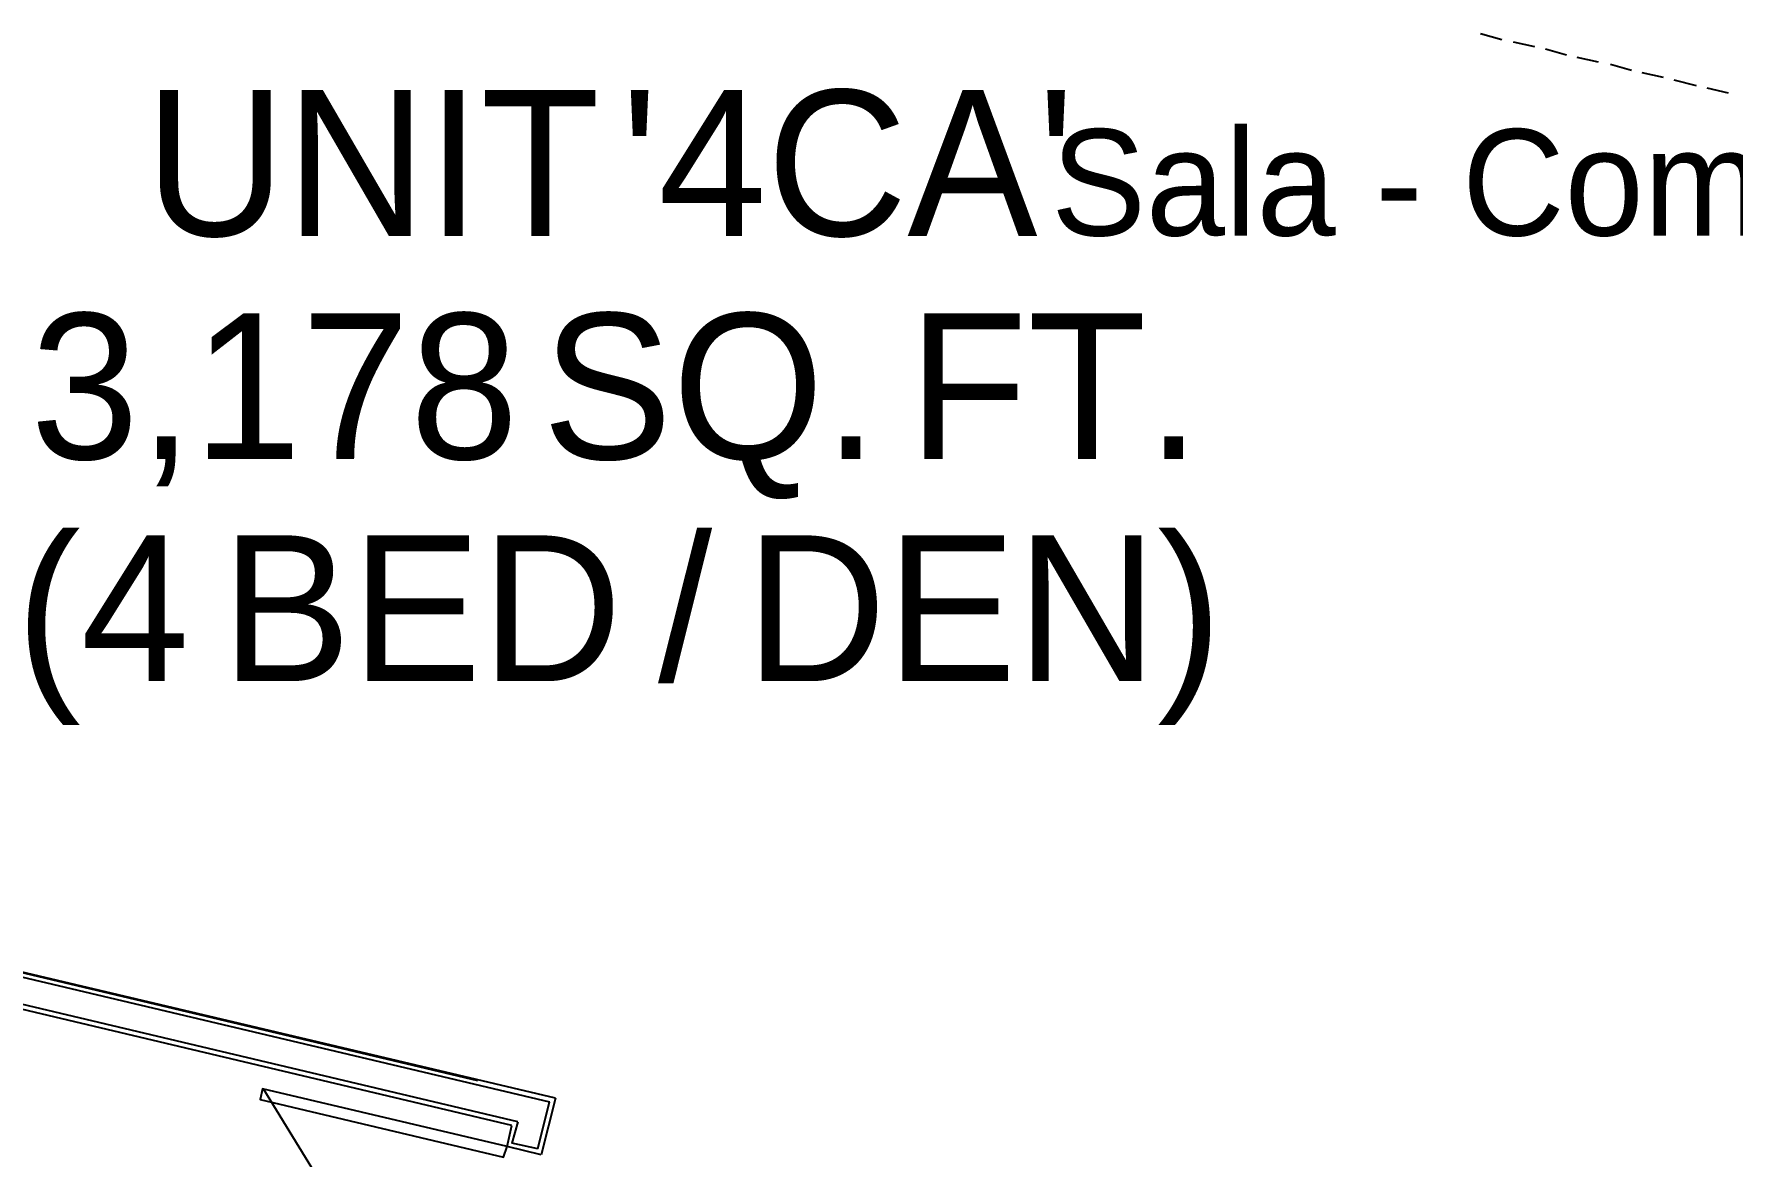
# Model space of a CAD drawing. Header units: feet. Extents: x -84 to 198, y -22 to 181.
# Drawn here: x 69.3 to 88.47, y 22.18 to 34.84 of the extents above; entities that cross this region are included whole.
import ezdxf
from ezdxf.enums import TextEntityAlignment as Align

# ---------------------------------------------------------------- set-up
doc = ezdxf.new("R2010")
doc.units = ezdxf.units.FT
for name, color, linetype in [('A-LINEA', 7, 'CONTINUOUS'), ('A-NOMBRE-ESPACIO', 2, 'CONTINUOUS'), ('A-TEXTO-PDF', 3, 'CONTINUOUS')]:
    doc.layers.add(name, color=color, linetype=linetype)

msp = doc.modelspace()

# ---------------------------------------------------------------- linework, layer by layer
at = {"layer": 'A-LINEA'}
for p, q in [((85.8667, 34.7778), (85.6267, 34.8444)), ((86.24, 34.6978), (86, 34.7511)), ((86.6, 34.6044), (86.36, 34.6711)), ((86.96, 34.5244), (86.72, 34.5778)), ((87.3333, 34.4311), (87.0933, 34.4978)), ((87.6933, 34.3511), (87.4533, 34.4044)), ((88.0667, 34.2578), (87.8133, 34.3244)), ((88.4267, 34.1778), (88.1867, 34.2311)), ((74.6933, 22.5244), (61.0133, 25.7644)), ((74.76, 22.5644), (61.08, 25.8044)), ((63.6667, 25.4978), (75.12, 22.7911)), ((71.8896, 22.9309), (73.9936, 19.5207)), ((75.1867, 22.8311), (75.0267, 22.1911)), ((74.9867, 22.2578), (75.12, 22.7911)), ((74.64, 22.2844), (74.6933, 22.5244)), ((74.76, 22.5644), (74.6933, 22.3244)), ((75.0267, 22.1911), (74.64, 22.2844)), ((74.9867, 22.2578), (74.6933, 22.3244))]:
    msp.add_line(p, q, dxfattribs=at)
for points in [[(75.1867, 22.8311), (63.7333, 25.5378), (74.3067, 23.0311)], [(74.64, 22.2844), (71.88, 22.9378), (71.8533, 22.8178), (74.6, 22.1644), (74.64, 22.2844)]]:
    msp.add_lwpolyline(points, dxfattribs=at)

# ---------------------------------------------------------------- texts
at = {"layer": 'A-NOMBRE-ESPACIO'}
msp.add_text('Sala - Comedor', height=1.2, dxfattribs=at).set_placement((86.4, 32.5689), align=Align.CENTER)
at = {"layer": 'A-TEXTO-PDF'}
for s, p in [('UNIT', (73.1201, 32.5652)), ("'4CA'", (78.4862, 32.5652)), ('3,178', (72.014, 30.0452)), ('SQ.', (76.9325, 30.0452)), ('FT.', (80.8202, 30.0452)), ('(4', (70.0746, 27.5385)), ('BED', (73.6763, 27.5385)), ('/', (76.6494, 27.5385)), ('DEN)', (80.0217, 27.5385))]:
    msp.add_text(s, height=1.646, dxfattribs=at).set_placement(p, align=Align.CENTER)

doc.saveas('drawing.dxf')
